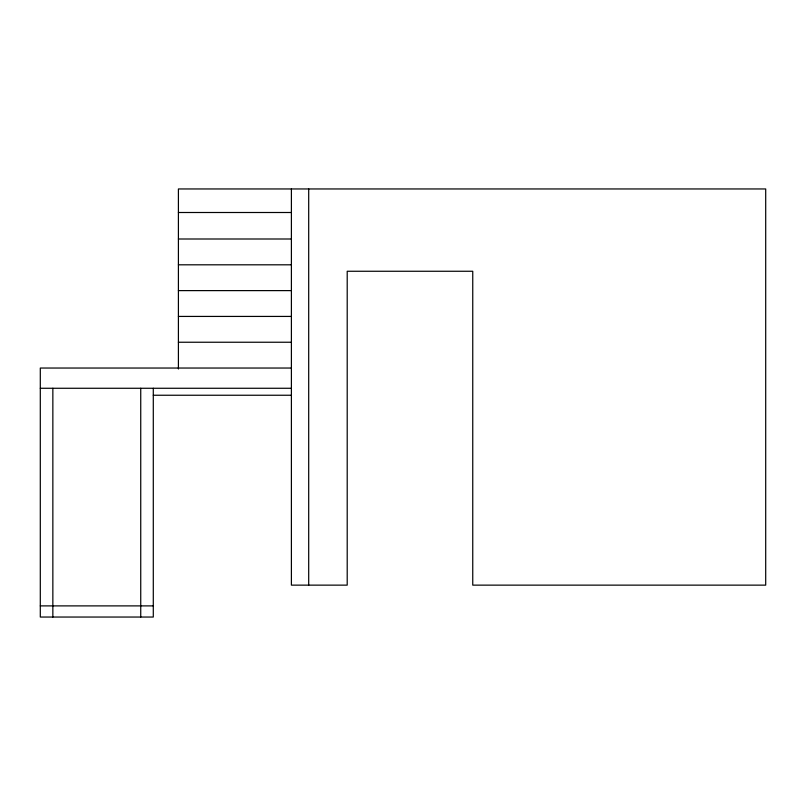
<?xml version="1.0" encoding="UTF-8"?>
<svg xmlns="http://www.w3.org/2000/svg" width="806" height="806" viewBox="0 0 806 806"><rect width="100%" height="100%" fill="white"/><g stroke="black" fill="none" stroke-linecap="round" stroke-linejoin="round"><path stroke-width="1.21" d="M178.408 212.502L291.399 212.502M178.408 238.999L291.399 238.999M178.408 264.811L291.399 264.811M178.408 290.613L291.399 290.613M178.408 316.426L291.399 316.426M178.408 342.238L291.399 342.238M291.399 368.04L40.3 368.04L40.3 617.043L153.291 617.043L153.291 388.27M40.3 388.27L291.399 388.27M153.291 395.242L291.399 395.242M40.3 605.89L153.291 605.89M308.698 188.957L308.698 585.136M291.399 188.957L291.399 585.136L347.205 585.136L347.205 271.259L472.749 271.259L472.749 585.136L765.7 585.136L765.7 188.957L178.408 188.957L178.408 369.007M140.738 388.27L140.738 617.043M52.853 388.27L52.853 617.043"/></g></svg>
